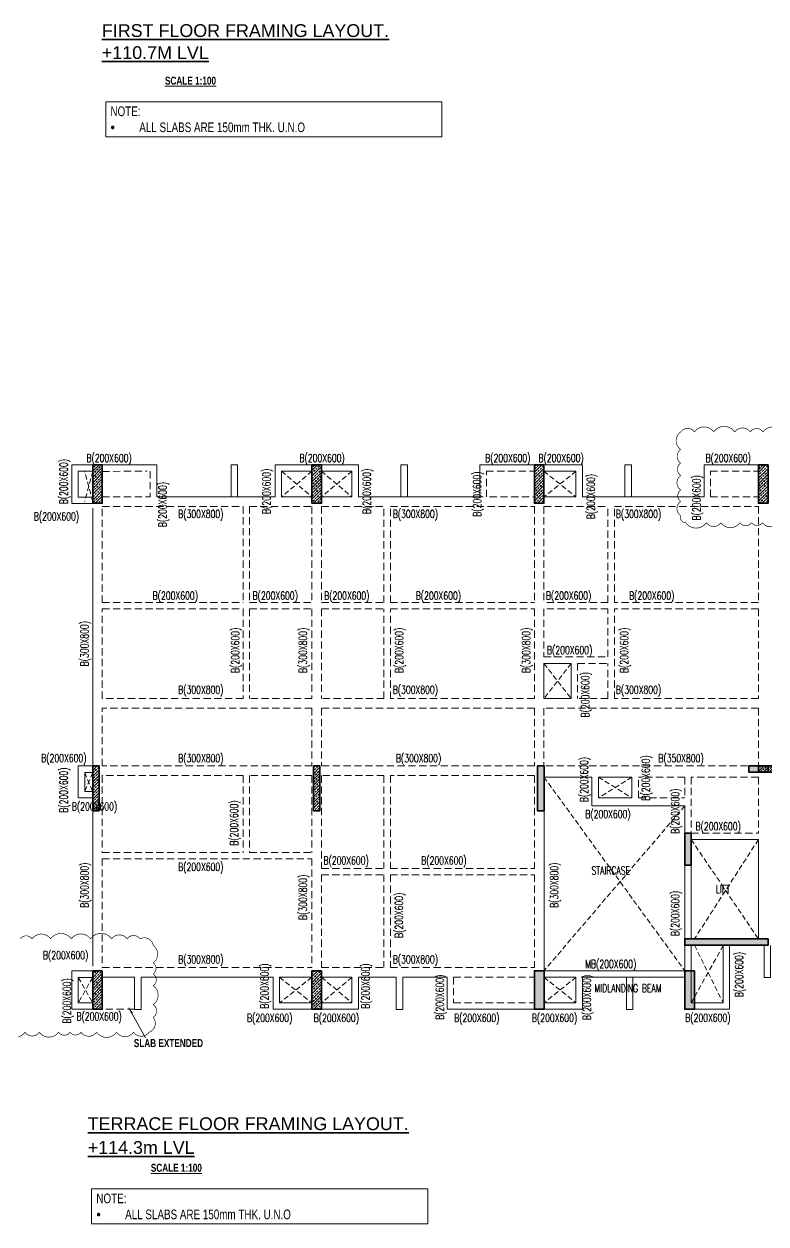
# Model space of a CAD drawing. Header units: millimetres. Extents: x 683505 to 834438, y -157984 to 65565.
# Drawn here: x 734152 to 757336, y -92666 to -55194 of the extents above; entities that cross this region are included whole.
import ezdxf

# ---------------------------------------------------------------- set-up
doc = ezdxf.new("R2010")
doc.units = ezdxf.units.MM
doc.linetypes.add('DASHED', pattern=[0.75, 0.5, -0.25])
doc.linetypes.add('HIDDEN', pattern=[9.525, 6.35, -3.175])
doc.layers.get('0').update_dxf_attribs({"lineweight": 20})
for name, color, linetype, lineweight in [('G-ANNO-TEXT', 7, 'Continuous', 18), ('S-BEAM-IDEN', 2, 'Continuous', 9), ('S-COL HATCH', 8, 'Continuous', 35), ('S-COLS', 6, 'Continuous', 35), ('S-HEADING', 8, 'Continuous', 35), ('S_FRAMES', 4, 'Continuous', 9), ('STR-CUTOUT', 1, 'Continuous', 13)]:
    doc.layers.add(name, color=color, linetype=linetype, lineweight=lineweight)
doc.styles.add('Dim.s & Anno.(Misc.)', font='ARIALN.TTF')
doc.styles.add('ROMANS', font='romans.shx', dxfattribs={"width": 0.75})
doc.styles.add('SOBHA', font='swisscl.ttf', dxfattribs={"height": 200})
doc.styles.get("Standard").update_dxf_attribs({"font": 'arial.ttf'})
doc.styles.add('Swis721 LtCn BT_2', font='swisscl.ttf', dxfattribs={"height": 244.992296})
doc.dimstyles.new('A-GFC-100', dxfattribs={"dimscale": 100, "dimtxt": 2, "dimasz": 2, "dimexe": 1.5, "dimexo": 0, "dimgap": 1, "dimtad": 1, "dimdec": 0, "dimdsep": 46, "dimtxsty": 'Dim.s & Anno.(Misc.)', "dimblk": 'ARCHTICK', "dimcen": 0, "dimdle": 1.5, "dimclrd": 256, "dimclre": 8, "dimclrt": 6, "dimazin": 2, "dimtfac": 1, "dimtdec": 0, "dimtix": 1, "dimtmove": 2, "dimatfit": 3, "dimfxl": 1, "dimtolj": 1, "dimlwd": -1, "dimlwe": 9, "dimarcsym": 0})
pattern_1 = [(45, (-612703.72, 120513.6), (-89.802561, 89.802561), []), (45, (-612613.92, 120513.6), (-89.802561, 89.802561), [63.5, -31.75])]
pattern_2 = [(45, (-615475.9, 133131.74), (-89.802561, 89.802561), []), (45, (-615386.1, 133131.74), (-89.802561, 89.802561), [63.5, -31.75])]

# ---------------------------------------------------------------- blocks, each defined once
blk = doc.blocks.new('COLUMNS_TER')
at = {"layer": 'S-COL HATCH'}
h = blk.add_hatch(dxfattribs=at)
h.set_pattern_fill('ANSI33', color=8, scale=20)
h.set_pattern_definition(pattern_1)
h.paths.add_polyline_path([(300, 0), (0, 0), (0, -1200), (300, -1200)])
h = blk.add_hatch(dxfattribs=at)
h.set_pattern_fill('ANSI33', color=8, scale=20)
h.set_pattern_definition(pattern_1)
h.paths.add_polyline_path([(7151, 0), (6851, 0), (6851, -1200), (7151, -1200)])
h = blk.add_hatch(dxfattribs=at)
h.set_pattern_fill('ANSI33', color=8, scale=20)
h.set_pattern_definition(pattern_1)
h.paths.add_polyline_path([(14100, 0), (13800, 0), (13800, -1200), (14100, -1200)])
h = blk.add_hatch(dxfattribs=at)
h.set_pattern_fill('ANSI33', color=8, scale=20)
h.set_pattern_definition(pattern_1)
h.paths.add_polyline_path([(21100, 0), (20800, 0), (20800, -1200), (21100, -1200)])
h = blk.add_hatch(color=8, dxfattribs=at)
h.dxf.hatch_style = 1
h.paths.add_polyline_path([(26875, 0), (26575, 0), (26575, -1200), (26875, -1200)])
h = blk.add_hatch(color=8, dxfattribs=at)
h.dxf.hatch_style = 1
h.paths.add_polyline_path([(33725, 0), (33425, 0), (33425, -1200), (33725, -1200)])
h = blk.add_hatch(dxfattribs=at)
h.set_pattern_fill('ANSI33', color=8, scale=20)
h.set_pattern_definition(pattern_2)
h.paths.add_polyline_path([(40626, 0), (40326, 0), (40326, -1200), (40626, -1200)])
h = blk.add_hatch(dxfattribs=at)
h.set_pattern_fill('ANSI33', color=8, scale=20)
h.set_pattern_definition(pattern_2)
h.paths.add_polyline_path([(47475, 0), (47175, 0), (47175, -1200), (47475, -1200)])
h = blk.add_hatch(color=8, dxfattribs=at)
h.dxf.hatch_style = 1
h.paths.add_polyline_path([(50777, -2600), (50577, -2600), (50577, -3600), (50777, -3600)])
h = blk.add_hatch(color=8, dxfattribs=at)
h.dxf.hatch_style = 1
h.paths.add_polyline_path([(47276, -4250), (47476, -4250), (47476, -3250), (47276, -3250)])
h = blk.add_hatch(dxfattribs=at)
h.set_pattern_fill('ANSI33', color=8, scale=20)
h.set_pattern_definition(pattern_1)
h.paths.add_polyline_path([(200, -9400), (0, -9400), (0, -10800), (200, -10800)])
h = blk.add_hatch(dxfattribs=at)
h.set_pattern_fill('ANSI33', color=8, scale=20)
h.set_pattern_definition(pattern_1)
h.paths.add_polyline_path([(7101, -9400), (6901, -9400), (6901, -10800), (7101, -10800)])
h = blk.add_hatch(color=8, dxfattribs=at)
h.dxf.hatch_style = 1
h.paths.add_polyline_path([(14101, -9400), (13901, -9400), (13901, -10800), (14101, -10800)])
h = blk.add_hatch(color=8, dxfattribs=at)
h.dxf.hatch_style = 1
h.paths.add_polyline_path([(20501, -9402), (20501, -9602), (21101, -9602), (21101, -9402)])
h = blk.add_hatch(dxfattribs=at)
h.set_pattern_fill('ANSI33', color=8, scale=20)
h.set_pattern_definition(pattern_1)
h.paths.add_polyline_path([(20800, -9400), (20800, -9600), (22200, -9600), (22200, -9400)])
h = blk.add_hatch(dxfattribs=at)
h.set_pattern_fill('ANSI33', color=8, scale=20)
h.set_pattern_definition(pattern_1)
h.paths.add_polyline_path([(26775, -9400), (26575, -9400), (26575, -10800), (26775, -10800)])
h = blk.add_hatch(dxfattribs=at)
h.set_pattern_fill('ANSI33', color=8, scale=20)
h.set_pattern_definition(pattern_2)
h.paths.add_polyline_path([(33676, -9400), (33476, -9400), (33476, -10800), (33676, -10800)])
h = blk.add_hatch(dxfattribs=at)
h.set_pattern_fill('ANSI33', color=8, scale=20)
h.set_pattern_definition(pattern_2)
h.paths.add_polyline_path([(40376, -9400), (40576, -9400), (40576, -10800), (40376, -10800)])
h = blk.add_hatch(color=8, dxfattribs=at)
h.dxf.hatch_style = 1
h.paths.add_polyline_path([(48676, -9601), (48676, -9401), (47276, -9401), (47276, -9601)])
h = blk.add_hatch(color=8, dxfattribs=at)
h.dxf.hatch_style = 1
h.paths.add_polyline_path([(50777, -9400), (50577, -9400), (50577, -10400), (50777, -10400)])
h = blk.add_hatch(color=8, dxfattribs=at)
h.dxf.hatch_style = 1
h.paths.add_polyline_path([(18701, -11500), (18501, -11500), (18501, -12500), (18701, -12500)])
h = blk.add_hatch(color=8, dxfattribs=at)
h.dxf.hatch_style = 1
h.paths.add_polyline_path([(18501, -14801), (18501, -15001), (21101, -15001), (21101, -14801)])
h = blk.add_hatch(dxfattribs=at)
h.set_pattern_fill('ANSI33', color=8, scale=20)
h.set_pattern_definition(pattern_1)
h.paths.add_polyline_path([(300, -15800), (0, -15800), (0, -17000), (300, -17000)])
h = blk.add_hatch(dxfattribs=at)
h.set_pattern_fill('ANSI33', color=8, scale=20)
h.set_pattern_definition(pattern_1)
h.paths.add_polyline_path([(7151, -15800), (6851, -15800), (6851, -17000), (7151, -17000)])
h = blk.add_hatch(color=8, dxfattribs=at)
h.dxf.hatch_style = 1
h.paths.add_polyline_path([(14101, -15800), (13801, -15800), (13801, -17000), (14101, -17000)])
h = blk.add_hatch(color=8, dxfattribs=at)
h.dxf.hatch_style = 1
h.paths.add_polyline_path([(18801, -15800), (18501, -15800), (18501, -17000), (18801, -17000)])
h = blk.add_hatch(dxfattribs=at)
h.set_pattern_fill('ANSI33', color=8, scale=20)
h.set_pattern_definition(pattern_1)
h.paths.add_polyline_path([(26875, -15800), (26575, -15800), (26575, -17000), (26875, -17000)])
h = blk.add_hatch(dxfattribs=at)
h.set_pattern_fill('ANSI33', color=8, scale=20)
h.set_pattern_definition(pattern_1)
h.paths.add_polyline_path([(33726, -15800), (33426, -15800), (33426, -17000), (33726, -17000)])
h = blk.add_hatch(dxfattribs=at)
h.set_pattern_fill('ANSI33', color=8, scale=20)
h.set_pattern_definition(pattern_1)
h.paths.add_polyline_path([(40626, -15800), (40326, -15800), (40326, -17000), (40626, -17000)])
h = blk.add_hatch(dxfattribs=at)
h.set_pattern_fill('ANSI33', color=8, scale=20)
h.set_pattern_definition(pattern_1)
h.paths.add_polyline_path([(47475, -15800), (47175, -15800), (47175, -17000), (47475, -17000)])
at = {"layer": 'S-COLS'}
for points in [[(300, 0), (0, 0), (0, -1200), (300, -1200)], [(7151, 0), (6851, 0), (6851, -1200), (7151, -1200)], [(14100, 0), (13800, 0), (13800, -1200), (14100, -1200)], [(21100, 0), (20800, 0), (20800, -1200), (21100, -1200)], [(26875, 0), (26575, 0), (26575, -1200), (26875, -1200)], [(33725, 0), (33425, 0), (33425, -1200), (33725, -1200)], [(40626, 0), (40326, 0), (40326, -1200), (40626, -1200)], [(47475, 0), (47175, 0), (47175, -1200), (47475, -1200)], [(50777, -2600), (50577, -2600), (50577, -3600), (50777, -3600)], [(47276, -3250), (47476, -3250), (47476, -4250), (47276, -4250)], [(200, -9400), (0, -9400), (0, -10800), (200, -10800)], [(7101, -9400), (6901, -9400), (6901, -10800), (7101, -10800)], [(14101, -9400), (13901, -9400), (13901, -10800), (14101, -10800)], [(20501, -9402), (20501, -9602), (21101, -9602), (21101, -9402)], [(22200, -9400), (22200, -9600), (20800, -9600), (20800, -9400)], [(26775, -9400), (26575, -9400), (26575, -10800), (26775, -10800)], [(33676, -9400), (33476, -9400), (33476, -10800), (33676, -10800)], [(40376, -9400), (40576, -9400), (40576, -10800), (40376, -10800)], [(48676, -9601), (48676, -9401), (47276, -9401), (47276, -9601)], [(50777, -9400), (50577, -9400), (50577, -10400), (50777, -10400)], [(18701, -11500), (18501, -11500), (18501, -12500), (18701, -12500)], [(21101, -14801), (21101, -15001), (18501, -15001), (18501, -14801)], [(300, -15800), (0, -15800), (0, -17000), (300, -17000)], [(7151, -15800), (6851, -15800), (6851, -17000), (7151, -17000)], [(14101, -15800), (13801, -15800), (13801, -17000), (14101, -17000)], [(18801, -15800), (18501, -15800), (18501, -17000), (18801, -17000)], [(26875, -15800), (26575, -15800), (26575, -17000), (26875, -17000)], [(33726, -15800), (33426, -15800), (33426, -17000), (33726, -17000)], [(40626, -15800), (40326, -15800), (40326, -17000), (40626, -17000)], [(47475, -15800), (47175, -15800), (47175, -17000), (47475, -17000)]]:
    blk.add_lwpolyline(points, close=True, dxfattribs=at)
blk = doc.blocks.new('_ArchTick')
at = {"color": 0, "linetype": 'ByBlock', "const_width": 0.15}
blk.add_lwpolyline([(-0.5, -0.5), (0.5, 0.5)], dxfattribs=at)

msp = doc.modelspace()

# ---------------------------------------------------------------- linework, layer by layer
at = {"const_width": 20}
for points in [[(757829, -67932.4, 0.5205671), (757245.5, -67932.4, 0.5205671), (756844.4, -67932.4, 0.5205671), (756360.5, -67932.4, 0.5205671), (755700.5, -67932.4, 0.5205671), (755100.4, -67932.4, 0.5205671), (754670.5, -67932.4, 0.5205671), (754670.5, -68480.1, 0.5205671), (754670.5, -68906.8, 0.5205671), (754670.5, -69296.8, 0.5205671), (754670.5, -69743.9, 0.5205671), (754670.5, -70101.5, 0.5205671), (754670.5, -70547.3, 0.5205671), (754826.8, -70766.2, 0.5205671), (755474.2, -70766.2, 0.5205671), (755926.9, -70766.2, 0.5205671), (756523.4, -70766.2, 0.5205671), (756886.5, -70766.2, 0.5205671), (757223.9, -70766.2, 0.5205671), (757712.5, -70766.2, 0.5205671)], [(733534.8, -86676, 0.5205671), (734182.1, -86676, 0.5205671), (734634.9, -86676, 0.5205671), (735231.3, -86676, 0.5205671), (735594.4, -86676, 0.5205671), (735931.8, -86676, 0.5205671), (736420.5, -86676, 0.5205671), (737042.6, -86676, 0.5205671), (737574.7, -86676, 0.5205671), (738060.9, -86676, 0.5205671), (738189.5, -86215.5, 0.5205671), (738189.5, -85816, 0.5205671), (738189.5, -85224.1, 0.5205671), (738189.5, -84855.3, 0.5205671), (738189.5, -84508.5, 0.5205671), (738189.5, -83968.4, 0.5205671), (737775.9, -83762.4, 0.5205671), (737374.9, -83762.4, 0.5205671), (736891, -83762.4, 0.5205671), (736231, -83762.4, 0.5205671), (735630.8, -83762.4, 0.5205671), (734982.8, -83762.4, 0.5205671), (734405.2, -83762.4, 0.5205671), (734037, -83762.4, 0.5205671)]]:
    msp.add_lwpolyline(points, format="xyb", dxfattribs=at)
at = {"layer": 'S_FRAMES'}
for p, q in [((735648.2, -70164.1), (735649, -68960.7)), ((735648.2, -68964.1), (738298.7, -68962.3)), ((738298.3, -68960.7), (738299.2, -69960)), ((743148.6, -69160.8), (743148.6, -69960)), ((743448.6, -68960.7), (743448.6, -68960.8)), ((743448.6, -69160.8), (743448.6, -69960)), ((750398.6, -68960.8), (750398.6, -68960.8)), ((750398.6, -69160.8), (750398.6, -69960.1)), ((738298.7, -69963.3), (741998.7, -69963.3)), ((742198.7, -69960), (743148.6, -69960)), ((743448.6, -69960), (744398.7, -69960)), ((744598.7, -69960), (748498.6, -69960)), ((750398.6, -69960), (751398.6, -69960)), ((751598.6, -69960), (755398.6, -69960)), ((736298.6, -70164.1), (735648.2, -70164.1)), ((736298.6, -78362.1), (736298.6, -70307.9)), ((750398.6, -75160), (750398.6, -76260)), ((750398.6, -75160), (751248.6, -75160)), ((751248.6, -75160), (751248.6, -76260)), ((751248.6, -76260), (750398.6, -76260)), ((750401.8, -78712.1), (750401.8, -84759.9)), ((751898.5, -78712.1), (751898.5, -79610)), ((736298.6, -79360), (736298.6, -84612.1)), ((751898.5, -79610), (754798.5, -79610)), ((754798.5, -79610), (754798.5, -84759.9)), ((754998.5, -80660), (754998.5, -83765.7)), ((754998.6, -80660), (757098.6, -80660)), ((757098.6, -80660), (757098.6, -83765.7)), ((757098.6, -83765.7), (755098.5, -83765.7)), ((755998.6, -85759), (755998.6, -83965.7)), ((735647.9, -84765.1), (735649.3, -85959.9)), ((736298.6, -84763.4), (735648.6, -84763.4)), ((736598.6, -84959.9), (736598.6, -85959.9)), ((736598.6, -84963.3), (737609.7, -84963.3)), ((737809.7, -84963.3), (741939.7, -84963.3)), ((742139.3, -84963.3), (743148.6, -84963.3)), ((743448.6, -84959.9), (744398.7, -84959.9)), ((744598.7, -84959.9), (745785.3, -84959.9)), ((745985.3, -84959.9), (747373.7, -84959.9)), ((750398.6, -84759.9), (754798.6, -84759.9)), ((750398.6, -84959.9), (751398.6, -84959.9)), ((750398.6, -85759.8), (750398.6, -84959.9)), ((751598.6, -84959.9), (754798.6, -84959.9)), ((735649.3, -85959.9), (736598.6, -85959.9)), ((743448.6, -85959.9), (743448.6, -85959.8)), ((750398.6, -85959.8), (750398.6, -85959.8)), ((756198.6, -85959), (756198.6, -85959))]:
    msp.add_line(p, q, dxfattribs=at)
at = {"layer": 'S_FRAMES', "linetype": 'DASHED', "ltscale": 450}
for p, q in [((736598.6, -69960), (736598.6, -69160.7)), ((736598.7, -69163.2), (737999, -69160.7)), ((738098.4, -69160.7), (738099.1, -69960)), ((750098.6, -69160.8), (750098.6, -69960.1)), ((757098.6, -69160.8), (757098.6, -69960)), ((736598.6, -69960), (738099.1, -69960)), ((748698.6, -69960), (750098.6, -69960)), ((755598.6, -69960), (757098.6, -69960)), ((736598.6, -73260), (736598.6, -70260)), ((736598.6, -70260), (740998.7, -70260)), ((740998.7, -70260), (740998.7, -73260)), ((741198.7, -70260), (743148.6, -70260)), ((741198.7, -70260), (741198.7, -73260)), ((743148.6, -70260), (743148.6, -73260)), ((743448.6, -70260), (743448.6, -73260)), ((743448.6, -70260), (745398.7, -70260)), ((745398.7, -73260), (745398.7, -70260)), ((745598.7, -70260), (750098.6, -70260)), ((745598.7, -73260), (745598.7, -70260)), ((750098.6, -70260), (750098.6, -73260)), ((750398.6, -70260), (750398.6, -73260)), ((750398.6, -70260), (752398.7, -70260)), ((752398.7, -73260), (752398.7, -70260)), ((752598.7, -70260), (757098.6, -70260)), ((752598.7, -73260), (752598.7, -70260)), ((757098.6, -70260), (757098.6, -73260)), ((736598.6, -73260), (740998.7, -73260)), ((741198.7, -73260), (743148.6, -73260)), ((743448.6, -73260), (745398.7, -73260)), ((745598.7, -73260), (750098.6, -73260)), ((752398.7, -73260), (750398.6, -73260)), ((757098.6, -73260), (752598.7, -73260)), ((736598.6, -76260), (736598.6, -73460)), ((736598.6, -73460), (740998.7, -73460)), ((740998.7, -73460), (740998.7, -76260)), ((741198.7, -73460), (743148.6, -73460)), ((741198.7, -73460), (741198.7, -76260)), ((743148.6, -73460), (743148.6, -76260)), ((743448.6, -73460), (743448.6, -76260)), ((743448.6, -73460), (745398.7, -73460)), ((745398.7, -76260), (745398.7, -73458.9)), ((745598.7, -76260), (745598.7, -73458.9)), ((745598.7, -73460), (750098.6, -73460)), ((750098.6, -73460), (750098.6, -76260)), ((750398.6, -73460), (750398.6, -74960)), ((752398.7, -73460), (750398.6, -73460)), ((752398.7, -74960), (752398.7, -73460)), ((757098.6, -73460), (752598.7, -73460)), ((752598.7, -76260), (752598.7, -73460)), ((757098.6, -73460), (757098.6, -76260)), ((750398.6, -74960), (752398.7, -74960)), ((751448.6, -75160), (751448.6, -76260)), ((751448.6, -75160), (752398.7, -75160)), ((752398.7, -76260), (752398.7, -75160)), ((740998.7, -76260), (736598.6, -76260)), ((743148.6, -76260), (741198.7, -76260)), ((745398.7, -76260), (743448.6, -76260)), ((750098.6, -76260), (745598.7, -76260)), ((752398.7, -76260), (751448.6, -76260)), ((757098.6, -76260), (752598.7, -76260)), ((736598.6, -78362.1), (736598.6, -76560)), ((743148.6, -76560), (736598.6, -76560)), ((743148.6, -76560), (743148.6, -78362.1)), ((743448.6, -76560), (743448.6, -78362.1)), ((750098.6, -76560), (743448.6, -76560)), ((750098.6, -76560), (750098.6, -78362.1)), ((750398.6, -76560), (750398.6, -78362.1)), ((757098.6, -76560), (750398.6, -76560)), ((757098.6, -76560), (757098.6, -78362.1)), ((736598.6, -78662.1), (736598.6, -81060)), ((740998.7, -78662.1), (740998.7, -81060)), ((741198.7, -78662.1), (741198.7, -81060)), ((750098.6, -78362.1), (743448.6, -78362.1)), ((743448.6, -78662.1), (743448.6, -81560)), ((745398.7, -78662.1), (743448.6, -78662.1)), ((745398.7, -78662.1), (745398.7, -81560)), ((750101.8, -78662.1), (745598.7, -78662.1)), ((745598.7, -78662.1), (745598.7, -81560)), ((750101.8, -78662.1), (750101.8, -81560)), ((750199.7, -78662.1), (750199.6, -78662.1)), ((757098.6, -78362.1), (750398.6, -78362.1)), ((754798.5, -78712.1), (753348.5, -78712.1)), ((753348.5, -79360.1), (753348.5, -78712.1)), ((754798.5, -78712.1), (754798.5, -79360.1)), ((757098.6, -78712.1), (754998.5, -78712.1)), ((754998.5, -78712.1), (754998.5, -80460)), ((757098.6, -78712.1), (757098.6, -80460)), ((753348.5, -79360.1), (754798.6, -79360.1)), ((754998.6, -80460), (757098.6, -80460)), ((736598.6, -81060), (740998.7, -81060)), ((736598.6, -81260), (736598.6, -84659.9)), ((736598.6, -81260), (743148.6, -81260)), ((741198.7, -81060), (743148.6, -81060)), ((743448.6, -81560), (745398.7, -81560)), ((745598.7, -81560), (750101.8, -81560)), ((750197.6, -81560), (750199.7, -81560)), ((743448.6, -81760), (743448.6, -84659.9)), ((743448.6, -81760), (745398.7, -81760)), ((745398.7, -81760), (745398.7, -84659.9)), ((745598.7, -81760), (745598.7, -84659.9)), ((745598.7, -81760), (750101.8, -81760)), ((750101.8, -81760), (750101.8, -84659.9)), ((750197.6, -81760), (750199.7, -81760)), ((736598.6, -84659.9), (743148.6, -84659.9)), ((743448.6, -84659.9), (745398.7, -84659.9)), ((745598.7, -84659.9), (750098.6, -84659.9)), ((747573.7, -84959.9), (750098.6, -84959.9)), ((750098.6, -85759.8), (750098.6, -84959.9)), ((737606.7, -85955.9), (736598.6, -85960))]:
    msp.add_line(p, q, dxfattribs=at)
at = {"layer": 'S_FRAMES', "linetype": 'Continuous', "ltscale": 450}
msp.add_line((736298.6, -78562.1), (736298.6, -79160), dxfattribs=at)
for points in [[(736298.4, -69162.5), (735848.4, -69162.5), (735848, -69964.1), (736298.9, -69964.1), (736298.6, -69160.7)], [(736298.6, -78562.1), (736049.5, -78562.1), (736048.7, -79160), (736298.6, -79160)], [(736298.6, -85759.9), (735849, -85761.6), (735848.2, -84965.1), (736298.6, -84963.4), (736298.6, -85759.9)]]:
    msp.add_lwpolyline(points, dxfattribs=at)
at = {"layer": 'S_FRAMES'}
for points in [[(740623.6, -69963.3), (740623.7, -68963.2), (740823.7, -68963.2), (740823.7, -69963.3)], [(741998.7, -69960), (741998.7, -68960.8), (744598.7, -68960.8), (744598.7, -69960)], [(742198.7, -69960), (742198.7, -69160.8), (743148.6, -69160.8)], [(743448.6, -69160.8), (744398.7, -69160.8), (744398.7, -69960)], [(745929.8, -69963.3), (745929.8, -68963.2), (746129.8, -68963.2), (746129.8, -69963.3)], [(748398.6, -69963.9), (748398.6, -68964.6), (751598.6, -68960.8), (751598.6, -69960.1)], [(750398.6, -69160.8), (751398.6, -69160.8), (751398.6, -69960.1)], [(752929.7, -69960), (752929.7, -68959.9), (753129.7, -68959.9), (753129.7, -69960)], [(755398.6, -69960), (755398.6, -68960.8), (757398.6, -68960.8), (757398.6, -69960)], [(736298.6, -78362.1), (735849.8, -78362.1), (735848.4, -79360), (736298.6, -79360)], [(751898.5, -78712.1), (750398.6, -78712.1)], [(752098.5, -78712.1), (752098.5, -79360), (753148.5, -79360), (753148.5, -78712.1), (752098.5, -78712.1)], [(754798.6, -84959.9), (754798.6, -85959), (756198.6, -85959), (756198.6, -83965.7)], [(755998.6, -83965.7), (754998.5, -83965.7), (754998.5, -85759), (755998.6, -85759)], [(757273.3, -83965.7), (756198.6, -83965.7)], [(757473.3, -83965.5), (757473.3, -84965.7), (757273.3, -84965.7), (757273.3, -83965.5)], [(737609.7, -84963.3), (737609.9, -85963.5), (737809.9, -85963.4), (737809.7, -84963.3)], [(743150.9, -85960.3), (741939.3, -85956.8), (741939.7, -84963.2)], [(743145.4, -85759.9), (742139.3, -85759.9), (742139.3, -84963.3)], [(743148.6, -84959.9), (743148.6, -85959.8), (744598.7, -85959.8), (744598.7, -84959.9)], [(743448.6, -84959.9), (743448.6, -85759.8), (744398.7, -85759.8), (744398.7, -84959.9)], [(745785.3, -84959.9), (745785.4, -85963.5), (745985.4, -85963.4), (745985.3, -84959.9)], [(747373.7, -84959.9), (747373.7, -85959.8), (751598.6, -85959.8), (751598.6, -84959.9)], [(750398.6, -85759.8), (751398.6, -85759.8), (751398.6, -84959.9)], [(752975.8, -84964), (752975.9, -85964.1), (753175.9, -85964.1), (753175.8, -84964)]]:
    msp.add_lwpolyline(points, dxfattribs=at)
at = {"layer": 'S_FRAMES', "linetype": 'DASHED', "ltscale": 450}
for points in [[(748598.7, -69960.1), (748598.7, -69160.8), (750098.6, -69160.8)], [(755598.6, -69960), (755598.6, -69160.8), (757098.6, -69160.8)], [(743148.6, -78362.1), (736598.6, -78362.1)], [(740998.7, -78662.1), (736598.6, -78662.1)], [(743148.6, -78662.1), (741198.7, -78662.1)], [(743148.6, -78662.1), (743148.6, -81060)], [(743148.6, -81260), (743148.6, -84659.9)], [(747573.7, -84959.9), (747573.7, -85759.8), (750098.6, -85759.8)]]:
    msp.add_lwpolyline(points, dxfattribs=at)
at = {"layer": 'STR-CUTOUT', "color": 1, "linetype": 'HIDDEN', "ltscale": 25}
for p, q in [((736298.7, -69160.7), (736048.8, -70107.9)), ((736298.7, -70107.9), (736048.8, -69160.7)), ((742198.8, -69160.8), (743148.7, -69961.7)), ((743148.7, -69161.4), (742198.8, -69960)), ((743445.5, -69159.7), (744398.8, -69961.7)), ((744398.8, -69161.4), (743445.5, -69960)), ((750398.7, -69160.8), (751398.7, -69961.1)), ((751398.7, -69160.8), (750398.7, -69961.1)), ((751248.7, -75160), (750398.7, -76260)), ((750398.7, -75160), (751248.7, -76260)), ((736298.7, -78562.1), (736048.8, -79160)), ((736048.8, -78562.1), (736298.7, -79160)), ((750398.7, -78712.1), (754798.7, -84759.9)), ((753148.6, -78712.1), (752098.6, -79360)), ((752098.6, -78712.1), (753148.6, -79360)), ((754798.6, -79610), (750398.7, -84759.9)), ((754998.7, -80660), (757098.7, -83765.7)), ((757098.7, -80660), (755098.6, -83765.7)), ((755998.7, -83965.7), (754998.7, -85759)), ((755098.6, -83963.6), (755998.7, -85759)), ((735848.3, -84965.1), (736298.7, -85757.8)), ((736298.6, -84963.4), (735849.1, -85761.6)), ((743148.7, -84959.9), (742139.4, -85759.9)), ((742139.4, -84963.3), (743148.7, -85759.8)), ((743447.9, -84957.8), (744398.8, -85759.8)), ((744398.8, -84959.9), (743447.9, -85759.8)), ((750398.7, -84957.8), (751398.7, -85759.8)), ((751398.7, -84959.9), (750398.7, -85759.8))]:
    msp.add_line(p, q, dxfattribs=at)

# ---------------------------------------------------------------- block references
msp.add_blockref('COLUMNS_TER', (736298.6, -68959.8))

# ---------------------------------------------------------------- texts
at = {"layer": 'G-ANNO-TEXT', "color": 1, "char_height": 250, "width": 4617, "attachment_point": 1, "line_spacing_factor": 0.971848, "style": 'Swis721 LtCn BT_2'}
for s, insert in [('{\\fSwis721 LtCn BT|b1|i0|c0|p34;\\LSCALE 1:100}', (738557.4, -56838.8)), ('{\\fSwis721 LtCn BT|b1|i0|c0|p34;SLAB EXTENDED}', (737584.1, -86891.4)), ('{\\fSwis721 LtCn BT|b1|i0|c0|p34;\\LSCALE 1:100}', (738115.7, -90785.4))]:
    msp.add_mtext(s, dxfattribs=dict(at, insert=insert))
at = {"layer": 'G-ANNO-TEXT', "color": 6, "char_height": 300, "width": 10202.556, "attachment_point": 4, "style": 'SOBHA', "bg_fill": 16, "box_fill_scale": 1.5, "bg_fill_color": 256, "bg_fill_transparency": 0}
for insert in [(736854.8, -58171.5), (736413.1, -92118)]:
    msp.add_mtext('NOTE: \\P\\pxi-3,l3,t3;{\\fSymbol|b0|i0|c2|p18;·^I}ALL SLABS ARE 150mm THK. U.N.O', dxfattribs=dict(at, insert=insert))
at = {"layer": 'S-BEAM-IDEN', "color": 1, "style": 'ROMANS', "width": 0.7}
for s, p in [('B(200X600)', (736103.5, -68871.4)), ('B(200X600)', (742758.8, -68871.4)), ('B(200X600)', (748561, -68871.4)), ('B(200X600)', (750226.3, -68871.4)), ('B(200X600)', (755448, -68871.4)), ('B(200X600)', (734458.7, -70696.5)), ('B(200X600)', (738172.7, -73169.8)), ('B(200X600)', (741294.9, -73169.8)), ('B(200X600)', (743530.3, -73169.8)), ('B(200X600)', (746392.6, -73169.8)), ('B(200X600)', (750460.6, -73169.8)), ('B(200X600)', (753057.8, -73169.8)), ('B(200X600)', (750492.9, -74870.5)), ('B(200X600)', (734690.5, -78240.7)), ('B(200X600)', (735647.5, -79753.3)), ('B(200X600)', (751690, -79991.1)), ('B(200X600)', (755133.1, -80372.1)), ('B(200X600)', (746563.1, -81440.2)), ('B(200X600)', (738969.1, -81641.2)), ('B(200X600)', (734745.4, -84397.1)), ('MB(200X600)', (751687.8, -84672)), ('MIDLANDING BEAM', (751973.3, -85429.7)), ('B(200X600)', (735792.2, -86310.6)), ('B(200X600)', (741120.7, -86355.7)), ('B(200X600)', (743204.1, -86355.7)), ('B(200X600)', (747591.6, -86355.7)), ('B(200X600)', (750019.5, -86355.7)), ('B(200X600)', (754810.8, -86350.3))]:
    msp.add_text(s, height=250, dxfattribs=at).set_placement(p)
for p in [(735517.1, -70191.8), (741850.7, -70496.2), (744984.2, -70496.2), (748433.2, -70581.9), (751989.4, -70659), (755290.8, -70697.5), (738610.1, -70907.9), (740878.6, -75460.4), (745997.8, -75460.4), (753028.8, -75460.4), (751813.9, -76849.2), (751775.2, -79495.5), (753703.1, -79445.5), (735517.1, -79825.2), (754623.7, -80485.1), (740839.1, -80853.4), (745994.1, -83734), (754623.7, -83676.6), (756617, -85584.4), (741793.9, -85947.1), (744949.6, -85947.1), (735618.6, -86408.8), (747268.5, -86294.3), (751864.6, -86301.3)]:
    msp.add_text('B(200X600)', height=250, rotation=90, dxfattribs=at).set_placement(p)
at = {"layer": 'S-BEAM-IDEN', "color": 3, "style": 'ROMANS', "width": 0.7}
for s, p in [('B(300X800)', (738969.1, -70619.8)), ('B(300X800)', (745673.1, -70619.8)), ('B(300X800)', (752644.9, -70619.8)), ('B(300X800)', (738969.1, -76107.7)), ('B(300X800)', (745673.1, -76107.7)), ('B(300X800)', (752644.9, -76107.7)), ('B(300X800)', (738969.1, -78246.5)), ('B(300X800)', (745773.1, -78246.5)), ('B(350X800)', (753972.3, -78246.5)), ('B(200X600)', (743509.3, -81440.2)), ('STAIRCASE', (751882.9, -81753.8)), ('STAIRCASE', (751882.9, -81754.9)), ('LIFT', (755766.8, -82333.5)), ('LIFT', (755766.8, -82334.6)), ('B(300X800)', (738969.1, -84528)), ('B(300X800)', (745673.1, -84528))]:
    msp.add_text(s, height=250, dxfattribs=at).set_placement(p)
for p in [(736166.4, -75253), (742992.4, -75460.4), (749964.8, -75460.4), (736166.4, -82795.9), (750844, -82795.9), (742992.4, -83173)]:
    msp.add_text('B(300X800)', height=250, rotation=90, dxfattribs=at).set_placement(p)
at = {"layer": 'S-HEADING', "color": 6}
for s, p in [('%%UFIRST FLOOR FRAMING LAYOUT.', (736586.1, -55599.7)), ('%%U+110.7M LVL', (736586.1, -56287.1)), ('%%UTERRACE FLOOR FRAMING LAYOUT.', (736144.4, -89734.2)), ('%%U+114.3m LVL', (736144.4, -90477))]:
    msp.add_text(s, height=400, rotation=359.99719, dxfattribs=at).set_placement(p)

# ---------------------------------------------------------------- leaders
msp.add_leader([(737432.7, -85912.1), (737944.7, -86849.6)], dimstyle='A-GFC-100', override={"dimtad": 0, "dimclrd": 1})

doc.saveas('drawing.dxf')
